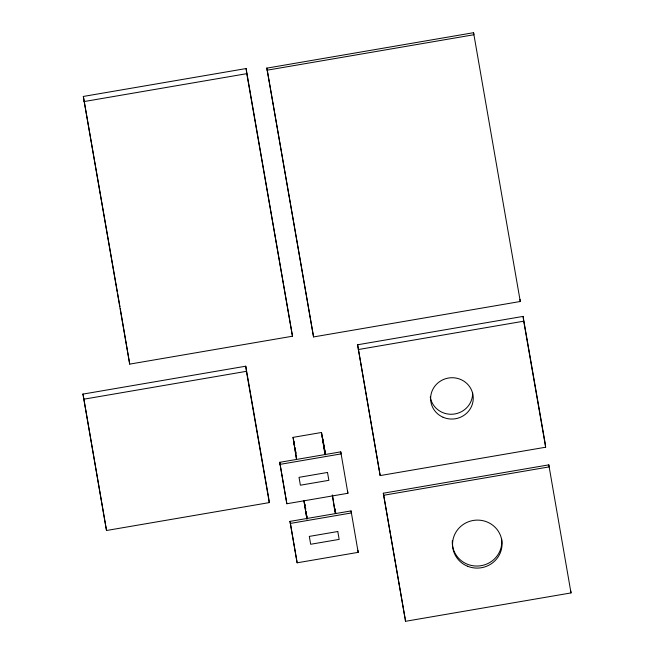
<?xml version="1.0" encoding="UTF-8"?>
<svg xmlns="http://www.w3.org/2000/svg" width="654" height="654" viewBox="0 0 654 654"><rect width="100%" height="100%" fill="white"/><g stroke="black" fill="none" stroke-linecap="round" stroke-linejoin="round"><path stroke-width="0.98" d="M295.935 455.56L293.017 437.371L321.498 432.49L324.073 445.75L324.482 448.824L322.193 436.561L324.425 450.68M321.498 432.49L324.621 451.84M83.336 96.449L246.1 68.547L292.485 336.221L129.713 364.123L83.336 96.449L117.303 291.602M266.857 68.13L473.57 32.7L520.282 301.502L313.56 336.933L266.857 68.13L313.56 336.933M84.006 101.574L246.779 73.673L246.1 68.547M267.126 70.182L473.839 34.752L473.57 32.7M357.599 344.772L523.077 316.413L545.019 442.431L545.649 447.222L380.162 475.581L357.599 344.772L380.162 475.581M82.984 394.1L245.757 366.199L268.606 497.473L269.284 502.599L106.512 530.5L82.984 394.1L106.512 530.5M358.228 349.563L523.707 321.196L523.077 316.413M83.663 399.226L246.427 371.325L245.757 366.199M279.732 462.321L340.767 451.857L347.895 493.279L286.853 503.744L279.732 462.321L286.853 503.744M280.002 464.373L341.036 453.909L340.767 451.857M383.326 493.222L548.804 464.863L571.016 592.933L405.529 621.3L383.326 493.222L405.088 618.251M383.596 495.274L549.074 466.907L548.804 464.863M290.016 521.385L351.051 510.921L358.179 552.352L297.137 562.808L290.016 521.385L297.137 562.808M290.286 523.437L351.321 512.973L351.051 510.921M293.017 437.371L293.286 438.564M304.045 500.678L304.396 502.378M293.94 442.423L293.711 441.442L295.747 454.416M293.393 439.063L293.924 441.891M294.218 443.87L294.602 445.897M332.543 495.25L334.513 508.599M304.208 500.956L304.372 501.855M304.748 504.226L305.026 505.763M294.267 443.755L294.652 445.881M295.232 449.396L294.897 447.549M305.344 507.512L305.688 509.458M304.739 503.85L304.936 504.945M295.077 448.235L295.297 449.486M295.976 453.59L295.592 451.424M306.064 511.551L306.276 512.777M523.707 321.196L545.649 447.222M246.779 73.673L292.485 336.221M246.427 371.325L269.284 502.599M117.655 293.613L119.935 306.693M120.287 308.704L129.713 364.123M335.747 513.578L335.044 508.755L335.666 512.842M306.963 516.717L307.061 517.273M325.52 454.816L324.76 449.69L325.381 453.778M334.962 511.534L335.306 513.267M325.022 454.203L324.441 451.039M324.686 452.47L324.932 453.917M306.481 516.423L306.816 518.148M296.54 459.083L295.96 455.928M306.726 517.862L306.971 519.309M296.197 457.359L296.442 458.797M334.488 508.698L334.905 510.905M334.725 510.112L335.101 512.082M305.998 513.578L306.415 515.785M306.236 514.992L306.62 516.962M295.714 454.514L296.131 456.721M334.709 509.744L332.248 495.045M306.031 513.48L303.987 500.637M306.219 514.624L303.889 500.735M570.746 590.881L571.016 592.933M520.012 299.45L520.282 301.502M405.259 619.248L405.529 621.3M357.91 550.3L358.179 552.352M347.626 491.236L347.895 493.279M306.898 515.605L307.086 517.02M305.532 507.733L305.712 509.147M296.376 455.339L296.581 456.876M295.69 451.399L295.894 452.944M472.613 392.801A21.329 20.65 -7.5 0 1 453.296 414.162A21.329 20.65 -7.5 0 1 430.242 396.986M501.618 539.027A24.77 23.985 -7.5 0 1 477.624 566.037A24.77 23.985 -7.5 0 1 452.339 540.564M327.507 472.45L299.017 477.338L300.39 485.203L328.872 480.322L327.507 472.45M337.791 531.514L309.301 536.403L310.675 544.267L339.156 539.386L337.791 531.514M443.044 417.244A21.329 20.65 -7.5 0 0 473.161 396.291A21.329 20.65 -7.5 0 0 439.602 381.634A21.329 20.65 -7.5 0 0 443.044 417.244M467.536 566.233A24.77 23.985 -7.5 0 0 501.888 541.079A24.77 23.985 -7.5 0 0 462.484 524.999A24.77 23.985 -7.5 0 0 467.536 566.233"/></g></svg>
